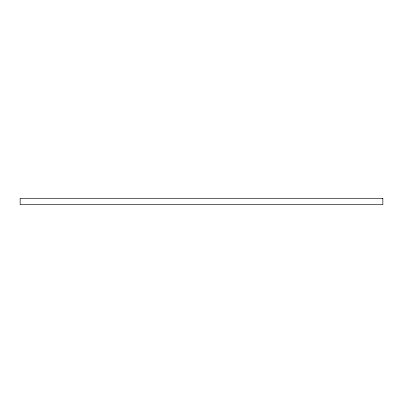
<?xml version="1.0" encoding="UTF-8"?>
<svg xmlns="http://www.w3.org/2000/svg" width="403" height="403" viewBox="0 0 403 403"><rect width="100%" height="100%" fill="white"/><g stroke="black" fill="none" stroke-linecap="round" stroke-linejoin="round"><path stroke-width="0.6" d="M382.85 198.326L20.15 198.326L20.15 204.674L382.85 204.674L382.85 198.326"/></g></svg>
